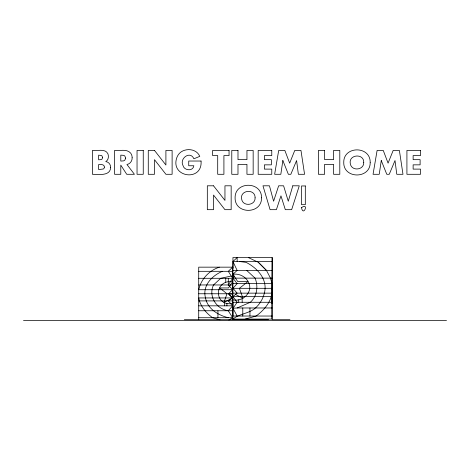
<?xml version="1.0" encoding="UTF-8"?>
<svg xmlns="http://www.w3.org/2000/svg" width="470" height="470" viewBox="0 0 470 470"><rect width="100%" height="100%" fill="white"/><g stroke="black" fill="none" stroke-linecap="round" stroke-linejoin="round"><path stroke-width="0.7" d="M272.007 303.696L272.183 257.542L232.95 257.542L232.95 319.077L272.036 319.077L272.06 283.639L270.485 278.134L266.461 270.42L258.371 262.348L248.319 257.542M272.036 316.034L232.95 316.034L232.932 308.49L232.95 302.281L272.036 302.281M272.036 289.214L272.183 257.542M232.932 308.49L237.144 302.281L232.95 296.564L237.144 293.145L232.95 288.316L237.144 283.639L232.95 278.134L234.095 276.025M231.24 276.043L220.747 278.287L213.509 284.961C208.098 296.194 216.359 309.072 228.297 310.758L232.638 305.835L228.297 300.9L232.638 297.939L228.59 293.762L232.638 289.72L228.297 284.961L232.638 278.287L228.297 271.313L232.638 267.16L232.638 319.7M235.529 294.461L242.972 298.25L239.4 288.316L247.931 281.589L237.732 281.589L232.95 274.274L237.144 270.42L232.95 261.549L237.144 257.542L237.144 261.549M232.95 319.077C239.735 313.396 249.688 313.713 256.209 307.304C260.204 303.397 263.053 298.585 264.357 293.145C268.082 279.538 257.419 268.023 246.057 262.348L239.671 261.549M232.95 299.901C240.734 301.446 248.612 296.182 249.834 288.316C250.069 279.444 241.433 272.994 232.95 274.274M229.383 295.025L232.638 297.939L223.955 302.345L226.998 293.762L219.684 287.946L228.502 287.946L232.638 281.583C213.462 279.721 213.868 306.61 232.638 303.514M222.392 271.313C211.911 275.702 202.176 285.784 205.484 297.939C207.652 308.954 218.145 315.2 228.297 317.726M228.919 319.982L232.638 317.726L228.297 310.758M219.349 267.16C209.085 270.497 201.037 279.151 198.716 289.72L232.638 289.72M237.144 316.034L232.95 308.232L237.144 307.973L250.351 302.281C257.102 296.229 258.488 286.277 255.069 278.134L246.703 270.42M245.252 319.077L256.15 316.034C263.764 310.347 270.503 302.839 272.036 293.145L232.95 293.145M232.95 261.549L272.165 261.549M232.638 267.16L198.716 267.16L198.716 319.653M232.95 270.42L272.124 270.42M198.716 271.313L232.638 271.313M232.95 278.134L272.089 278.134M198.716 278.287L232.638 278.287M232.95 283.639L272.06 283.639M198.716 284.961L232.638 284.961M232.95 288.316L272.036 288.316L272.036 319.077M198.716 293.762L232.638 293.762M228.297 294.055L232.638 294.055M232.95 296.564L272.036 296.564M232.638 297.939L198.716 297.939C200.32 306.258 205.889 312.832 212.581 317.726L219.984 319.794M198.716 300.9L232.638 300.9M198.716 305.835L232.638 305.835M237.144 307.973L272.036 307.973M198.716 310.758L232.638 310.758M198.716 317.726L232.638 317.726M184.328 319.7L268.529 319.7M272.271 319.7L289.972 319.7M23.5 320.358L446.5 320.358M258.371 262.348L266.461 270.42M232.95 267.783L232.95 268.1L232.95 262.348M249.952 307.973L249.952 316.034M242.784 307.973L242.784 316.034M242.162 298.808L242.162 302.281M238.731 299.848L238.731 302.281M228.297 278.287L228.297 284.961M226.922 303.514L226.922 305.835M225.753 278.287L225.753 282.259M224.672 302.833L224.672 305.835M217.933 310.758L217.933 317.726M201.048 161.034C202.787 182.125 169.882 177.496 176.814 157.65A12.108 12.108 0 0 1 181.091 151.916C187.066 147.844 196.807 149.155 199.774 156.363L193.893 158.79C190.233 150.324 179.164 158.513 183.012 165.569C184.187 170.722 193.17 171.532 193.84 165.757L188.734 165.757L188.734 161.034L201.048 161.034M110.615 167.502C110.427 176.415 98.001 174.323 92.437 174.294L92.437 150.412C97.126 151.27 105.339 148.091 107.971 153.919C108.834 156.586 108.464 160.123 105.768 161.592C108.717 161.909 110.779 164.582 110.615 167.502M132.146 157.761C132.311 160.922 130.119 163.965 126.935 164.494L134.438 174.294L126.724 174.294L120.79 165.123L120.79 174.294L114.58 174.294L114.58 150.412C119.686 151.134 126.477 148.567 130.501 152.95A7.297 7.297 0 0 1 132.041 156.422L132.146 157.761M255.093 197.817C255.457 205.719 242.69 206.847 241.633 198.998C239.747 189.757 255.41 188.447 255.093 197.817M363.745 162.432C364.109 170.334 351.343 171.462 350.291 163.607C348.399 154.371 364.062 153.061 363.745 162.432M261.532 197.817C261.925 214.52 234.7 214.52 235.1 197.817C234.753 181.067 261.913 181.109 261.532 197.817M370.184 162.432C370.583 179.129 343.353 179.135 343.752 162.432C343.406 145.682 370.566 145.724 370.184 162.432M282.858 160.54L280.831 174.294L274.639 174.294L278.698 150.412L284.838 150.412L289.667 163.149L294.772 150.412L300.964 150.412L304.572 174.294L298.362 174.294L296.594 160.54L290.83 174.294L288.363 174.294L282.858 160.54M381.27 160.54L379.243 174.294L373.051 174.294L377.11 150.412L383.25 150.412L388.079 163.149L393.184 150.412L399.377 150.412L402.984 174.294L396.774 174.294L395.006 160.54L389.242 174.294L386.775 174.294L381.27 160.54M102.636 157.462L102.078 159.019L101.156 159.612L98.647 159.806L98.647 155.135L101.814 155.641L102.636 157.462M301.511 207.658C303.291 217.34 309.401 201.894 301.511 207.658M125.707 158.102L124.779 160.264L123.639 160.881L120.79 161.087L120.79 155.135L123.633 155.341L124.779 155.958L125.707 158.102M104.405 167.085L104.134 168.213L103.341 169.006L98.647 169.57L98.647 164.529C100.715 164.506 104.399 164.095 104.405 167.085M292.804 185.803L288.292 201.231L283.586 185.803L278.651 185.803L273.599 201.231L269.451 185.803L262.965 185.803L270.086 209.679L276.395 209.679L280.96 195.843L285.319 209.679L291.653 209.679L299.278 185.803L292.804 185.803M143.25 150.412L137.04 150.412L137.04 174.294L143.25 174.294L143.25 150.412M154.483 150.412L148.273 150.412L148.273 174.294L154.483 174.294L154.483 159.665L165.904 174.294L172.114 174.294L172.114 150.412L165.904 150.412L165.904 165.017L154.483 150.412M229.055 150.412L212.646 150.412L212.646 155.593L217.704 155.593L217.704 174.294L223.914 174.294L223.914 155.593L229.055 155.593L229.055 150.412M237.99 150.412L231.78 150.412L231.78 174.294L237.99 174.294L237.99 164.353L246.95 164.353L246.95 174.294L253.16 174.294L253.16 150.412L246.95 150.412L246.95 159.63L237.99 159.63L237.99 150.412M271.772 150.412L258.177 150.412L258.177 174.294L271.772 174.294L271.772 169.112L264.387 169.112L264.387 164.847L271.366 164.847L271.366 159.665L264.387 159.665L264.387 155.593L271.772 155.593L271.772 150.412M324.635 150.412L318.425 150.412L318.425 174.294L324.635 174.294L324.635 164.353L333.588 164.353L333.588 174.294L339.798 174.294L339.798 150.412L333.588 150.412L333.588 159.63L324.635 159.63L324.635 150.412M420.509 150.412L406.92 150.412L406.92 174.294L420.509 174.294L420.509 169.112L413.13 169.112L413.13 164.847L420.11 164.847L420.11 159.665L413.13 159.665L413.13 155.593L420.509 155.593L420.509 150.412M213.527 185.803L207.317 185.803L207.317 209.679L213.527 209.679L213.527 195.056L224.954 209.679L231.164 209.679L231.164 185.803L224.954 185.803L224.954 200.408L213.527 185.803M305.312 185.961L301.534 185.961L301.534 204.673L305.312 204.673L305.312 185.961"/></g></svg>
